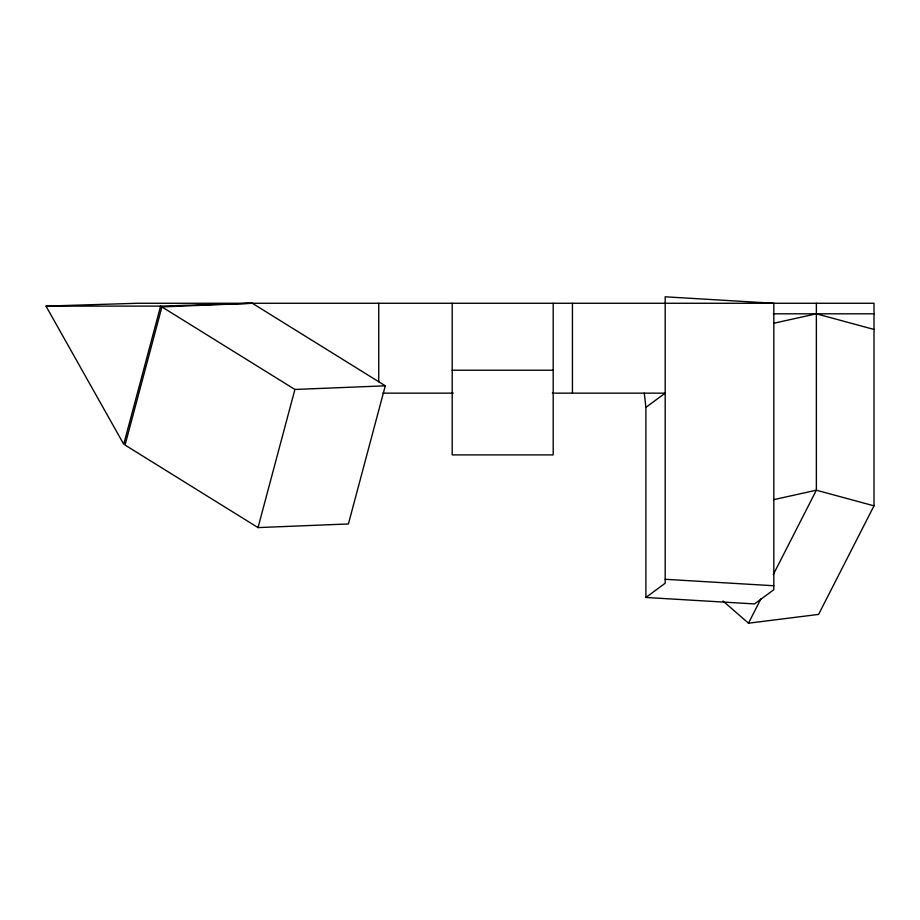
<?xml version="1.0" encoding="UTF-8"?>
<svg xmlns="http://www.w3.org/2000/svg" width="920" height="920" viewBox="0 0 920 920"><rect width="100%" height="100%" fill="white"/><g stroke="black" fill="none" stroke-linecap="round" stroke-linejoin="round"><path stroke-width="1.38" d="M252.31 303.266L161.92 306.912L125.039 445.05L258.025 527.597L348.416 523.952L385.296 385.813L252.31 303.266L160.62 306.107L123.74 444.233L46 306.107L137.689 303.266L874 303.266L874 505.839L818.593 614.41L748.489 623.196L722.982 600.99M258.025 527.597L294.906 389.459L385.296 385.813M748.489 623.196L760.886 598.897M773.283 574.609L816.362 490.21L816.362 303.266M645.897 597.471L665.183 583.234L665.183 296.803L773.823 303.266L773.823 589.697L754.538 603.934L645.897 597.471L645.897 407.387L665.183 393.15L552.299 393.15M773.662 323.265L816.362 313.812L874 329.44M773.662 499.663L816.362 490.21L874 505.839M46 306.107L160.62 306.107M773.283 313.812L874 313.812M452.203 370.219L553.196 370.219M382.973 393.15L453.318 393.15M665.183 579.289L773.823 585.752M161.92 306.912L294.906 389.459M644.287 393.15L645.897 407.387M572.435 303.266L572.435 393.15M553.196 303.266L553.196 454.894L452.203 454.894L452.203 303.266M378.729 303.266L378.729 381.731"/></g></svg>
